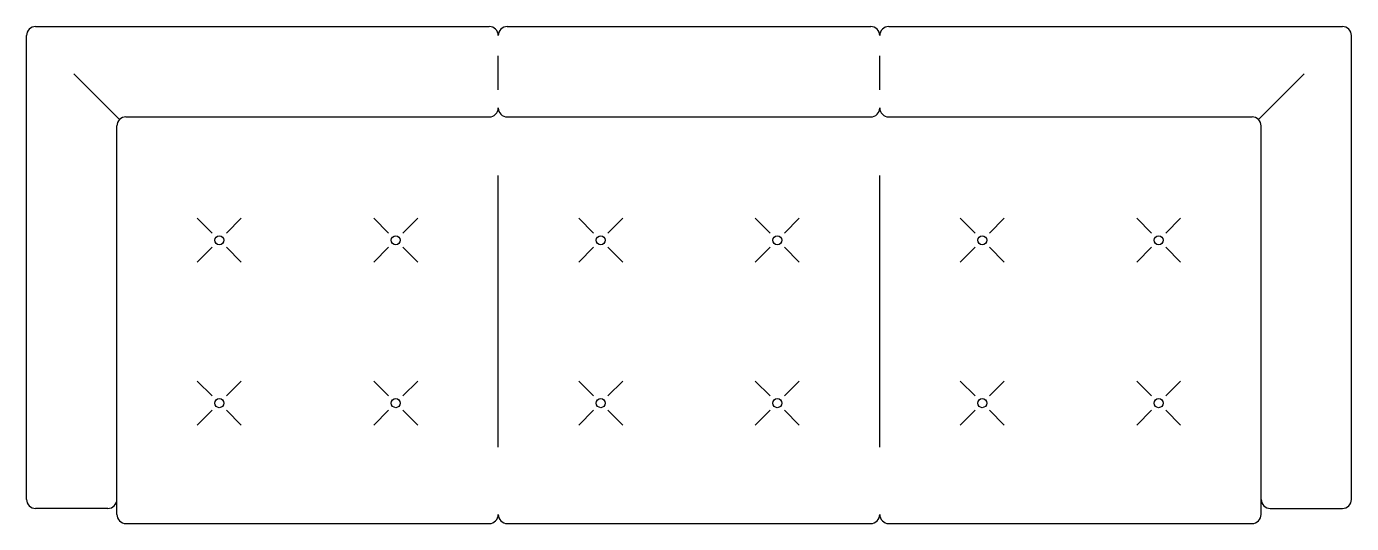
# Model space of a CAD drawing. Extents: x 1234 to 1454, y -2986 to -2903.
import ezdxf

# ---------------------------------------------------------------- set-up
doc = ezdxf.new("R2010")
doc.units = 0
doc.header["$LTSCALE"] = 20
doc.layers.get('0').update_dxf_attribs({"linetype": 'CONTINUOUS'})

msp = doc.modelspace()

# ---------------------------------------------------------------- linework, layer by layer
at = {"color": 0}
for p, q in [((1235.6, -2903.48), (1310.93, -2903.48)), ((1313.93, -2903.48), (1374.27, -2903.48)), ((1377.27, -2903.48), (1452.6, -2903.48)), ((1234.1, -2981.98), (1234.1, -2904.98)), ((1312.43, -2904.98), (1312.43, -2904.98)), ((1312.43, -2904.98), (1312.43, -2904.98)), ((1312.43, -2904.98), (1312.43, -2904.98)), ((1312.43, -2904.98), (1312.43, -2904.98)), ((1312.43, -2904.98), (1312.43, -2904.98)), ((1312.43, -2904.98), (1312.43, -2904.98)), ((1312.43, -2904.98), (1312.43, -2904.98)), ((1312.43, -2904.98), (1312.43, -2904.98)), ((1312.43, -2904.98), (1312.43, -2904.98)), ((1312.43, -2904.98), (1312.43, -2904.98)), ((1312.43, -2904.98), (1312.43, -2904.98)), ((1312.43, -2904.98), (1312.43, -2904.98)), ((1312.43, -2904.98), (1312.43, -2904.98)), ((1312.43, -2904.98), (1312.43, -2904.98)), ((1312.43, -2904.98), (1312.43, -2904.98)), ((1312.43, -2904.98), (1312.43, -2904.98)), ((1312.43, -2904.98), (1312.43, -2904.98)), ((1312.43, -2904.98), (1312.43, -2904.98)), ((1312.43, -2904.98), (1312.43, -2904.98)), ((1312.43, -2904.98), (1312.43, -2904.98)), ((1312.43, -2904.98), (1312.43, -2904.98)), ((1312.43, -2904.98), (1312.43, -2904.98)), ((1312.43, -2904.98), (1312.43, -2904.98)), ((1312.43, -2904.98), (1312.43, -2904.98)), ((1312.43, -2904.98), (1312.43, -2904.98)), ((1312.43, -2904.98), (1312.43, -2904.98)), ((1312.43, -2904.98), (1312.43, -2904.98)), ((1312.43, -2904.98), (1312.43, -2904.98)), ((1312.43, -2904.98), (1312.43, -2904.98)), ((1312.43, -2904.98), (1312.43, -2904.98)), ((1312.43, -2904.98), (1312.43, -2904.98)), ((1312.43, -2904.98), (1312.43, -2904.98)), ((1312.43, -2904.98), (1312.43, -2904.98)), ((1312.43, -2904.98), (1312.43, -2904.98)), ((1312.43, -2904.98), (1312.43, -2904.98)), ((1312.43, -2904.98), (1312.43, -2904.98)), ((1312.43, -2904.98), (1312.43, -2904.98)), ((1312.43, -2904.98), (1312.43, -2904.98)), ((1312.43, -2904.98), (1312.43, -2904.98)), ((1312.43, -2904.98), (1312.43, -2904.98)), ((1312.43, -2904.98), (1312.43, -2904.98)), ((1312.43, -2904.98), (1312.43, -2904.98)), ((1312.43, -2904.98), (1312.43, -2904.98)), ((1312.43, -2904.98), (1312.43, -2904.98)), ((1312.43, -2904.98), (1312.43, -2904.98)), ((1312.43, -2904.98), (1312.43, -2904.98)), ((1312.43, -2904.98), (1312.43, -2904.98)), ((1312.43, -2904.98), (1312.43, -2904.98)), ((1312.43, -2904.98), (1312.43, -2904.98)), ((1312.43, -2904.98), (1312.43, -2904.98)), ((1312.43, -2904.98), (1312.43, -2904.98)), ((1454.1, -2981.98), (1454.1, -2904.98)), ((1312.43, -2914), (1312.43, -2908.33)), ((1375.77, -2914), (1375.77, -2908.33)), ((1249.54, -2918.92), (1241.97, -2911.35)), ((1438.66, -2918.92), (1446.22, -2911.35)), ((1250.6, -2918.48), (1310.93, -2918.48)), ((1313.93, -2918.48), (1374.27, -2918.48)), ((1377.27, -2918.48), (1437.6, -2918.48)), ((1249.1, -2984.48), (1249.1, -2919.98)), ((1439.1, -2984.48), (1439.1, -2919.98)), ((1312.43, -2973.28), (1312.43, -2928.22)), ((1375.77, -2973.28), (1375.77, -2928.22)), ((1264.93, -2937.76), (1262.46, -2935.3)), ((1267.3, -2937.76), (1269.76, -2935.3)), ((1294.23, -2937.76), (1291.76, -2935.3)), ((1296.6, -2937.76), (1299.06, -2935.3)), ((1328.26, -2937.76), (1325.8, -2935.3)), ((1330.63, -2937.76), (1333.1, -2935.3)), ((1357.56, -2937.76), (1355.1, -2935.3)), ((1359.93, -2937.76), (1362.4, -2935.3)), ((1391.6, -2937.76), (1389.13, -2935.3)), ((1393.97, -2937.76), (1396.43, -2935.3)), ((1420.9, -2937.76), (1418.43, -2935.3)), ((1423.27, -2937.76), (1425.73, -2935.3)), ((1264.93, -2940.13), (1262.46, -2942.6)), ((1267.3, -2940.13), (1269.76, -2942.6)), ((1294.23, -2940.13), (1291.76, -2942.6)), ((1296.6, -2940.13), (1299.06, -2942.6)), ((1328.26, -2940.13), (1325.8, -2942.6)), ((1330.63, -2940.13), (1333.1, -2942.6)), ((1357.56, -2940.13), (1355.1, -2942.6)), ((1359.93, -2940.13), (1362.4, -2942.6)), ((1391.6, -2940.13), (1389.13, -2942.6)), ((1393.97, -2940.13), (1396.43, -2942.6)), ((1420.9, -2940.13), (1418.43, -2942.6)), ((1423.27, -2940.13), (1425.73, -2942.6)), ((1264.93, -2964.81), (1262.46, -2962.35)), ((1267.3, -2964.81), (1269.76, -2962.35)), ((1294.23, -2964.81), (1291.76, -2962.35)), ((1296.6, -2964.81), (1299.06, -2962.35)), ((1328.26, -2964.81), (1325.8, -2962.35)), ((1330.63, -2964.81), (1333.1, -2962.35)), ((1357.56, -2964.81), (1355.1, -2962.35)), ((1359.93, -2964.81), (1362.4, -2962.35)), ((1391.6, -2964.81), (1389.13, -2962.35)), ((1393.97, -2964.81), (1396.43, -2962.35)), ((1420.9, -2964.81), (1418.43, -2962.35)), ((1423.27, -2964.81), (1425.73, -2962.35)), ((1264.93, -2967.19), (1262.46, -2969.65)), ((1267.3, -2967.19), (1269.76, -2969.65)), ((1294.23, -2967.19), (1291.76, -2969.65)), ((1296.6, -2967.19), (1299.06, -2969.65)), ((1328.26, -2967.19), (1325.8, -2969.65)), ((1330.63, -2967.19), (1333.1, -2969.65)), ((1357.56, -2967.19), (1355.1, -2969.65)), ((1359.93, -2967.19), (1362.4, -2969.65)), ((1391.6, -2967.19), (1389.13, -2969.65)), ((1393.97, -2967.19), (1396.43, -2969.65)), ((1420.9, -2967.19), (1418.43, -2969.65)), ((1423.27, -2967.19), (1425.73, -2969.65)), ((1249.1, -2981.98), (1249.1, -2977.18)), ((1247.6, -2983.48), (1235.6, -2983.48)), ((1440.6, -2983.48), (1452.6, -2983.48)), ((1250.6, -2985.98), (1310.93, -2985.98)), ((1313.93, -2985.98), (1374.27, -2985.98)), ((1377.27, -2985.98), (1437.6, -2985.98))]:
    msp.add_line(p, q, dxfattribs=at)
for centre in [(1266.11, -2938.95), (1295.41, -2938.95), (1329.45, -2938.95), (1358.75, -2938.95), (1392.78, -2938.95), (1422.08, -2938.95), (1266.11, -2966), (1295.41, -2966), (1329.45, -2966), (1358.75, -2966), (1392.78, -2966), (1422.08, -2966)]:
    msp.add_circle(centre, 0.75, dxfattribs=at)
for centre, radius, start, end in [((1235.6, -2904.98), 1.5, 90, 180), ((1310.93, -2904.98), 1.5, 360, 90), ((1313.93, -2904.98), 1.5, 90, 180), ((1374.27, -2904.98), 1.5, 360, 90), ((1377.27, -2904.98), 1.5, 90, 180), ((1452.6, -2904.98), 1.5, 0, 90), ((1312.43, -2904.98), 0.00003, 90, 152.5342), ((1312.43, -2904.98), 0.00003, 152.5342, 270), ((1312.43, -2904.98), 0.00003, 270, 332.5342), ((1312.43, -2904.98), 0.00003, 332.5342, 90), ((1312.43, -2904.98), 0.00003, 332.5342, 90), ((1312.43, -2904.98), 0.00001, 270, 332.5342), ((1312.43, -2904.98), 0.00001, 332.5342, 90), ((1312.43, -2904.98), 0.00001, 90, 152.5342), ((1312.43, -2904.98), 0.00001, 152.5342, 270), ((1312.43, -2904.98), 0.00001, 332.5342, 90), ((1312.43, -2904.98), 0.00001, 270, 332.5342), ((1312.43, -2904.98), 0.00001, 332.5342, 90), ((1312.43, -2904.98), 0.00001, 270, 332.5342), ((1312.43, -2904.98), 0.00001, 332.5342, 90), ((1312.43, -2904.98), 0.00001, 90, 152.5342), ((1312.43, -2904.98), 0.00001, 90, 152.5342), ((1312.43, -2904.98), 0.00001, 90, 152.5342), ((1312.43, -2904.98), 0.00001, 152.5342, 270), ((1312.43, -2904.98), 0.00001, 90, 152.5342), ((1312.43, -2904.98), 0.00001, 152.5342, 270), ((1312.43, -2904.98), 0.00001, 180, 270), ((1312.43, -2904.98), 0.00001, 180, 270), ((1312.43, -2904.98), 0.00001, 90, 180), ((1312.43, -2904.98), 0.00001, 0, 90), ((1312.43, -2904.98), 0.00001, 270, 0), ((1312.43, -2904.98), 0.00001, 180, 270), ((1312.43, -2904.98), 0.00001, 90, 180), ((1312.43, -2904.98), 0.00001, 270, 0), ((1312.43, -2904.98), 0.00001, 0, 90), ((1312.43, -2904.98), 0.00001, 90, 180), ((1312.43, -2904.98), 0.00001, 360, 90), ((1312.43, -2904.98), 0.00001, 270, 360), ((1312.43, -2904.98), 0.00001, 180, 270), ((1312.43, -2904.98), 0.00001, 90, 180), ((1312.43, -2904.98), 0.00001, 180, 270), ((1312.43, -2904.98), 0.00001, 270, 0), ((1312.43, -2904.98), 0.00001, 0, 90), ((1312.43, -2904.98), 0.00001, 90, 180), ((1310.93, -2916.98), 1.5, 270, 0), ((1313.93, -2916.98), 1.5, 180, 270), ((1374.27, -2916.98), 1.5, 270, 0), ((1377.27, -2916.98), 1.5, 180, 270), ((1250.6, -2919.98), 1.5, 90, 180), ((1437.6, -2919.98), 1.5, 0, 90), ((1235.6, -2981.98), 1.5, 180, 270), ((1247.6, -2981.98), 1.5, 270, 360), ((1440.6, -2981.98), 1.5, 180, 270), ((1452.6, -2981.98), 1.5, 270, 0), ((1250.6, -2984.48), 1.5, 180, 270), ((1310.93, -2984.48), 1.5, 270, 0), ((1313.93, -2984.48), 1.5, 180, 270), ((1374.27, -2984.48), 1.5, 270, 0), ((1377.27, -2984.48), 1.5, 180, 270), ((1437.6, -2984.48), 1.5, 270, 0)]:
    msp.add_arc(centre, radius, start, end, dxfattribs=at)

doc.saveas('drawing.dxf')
